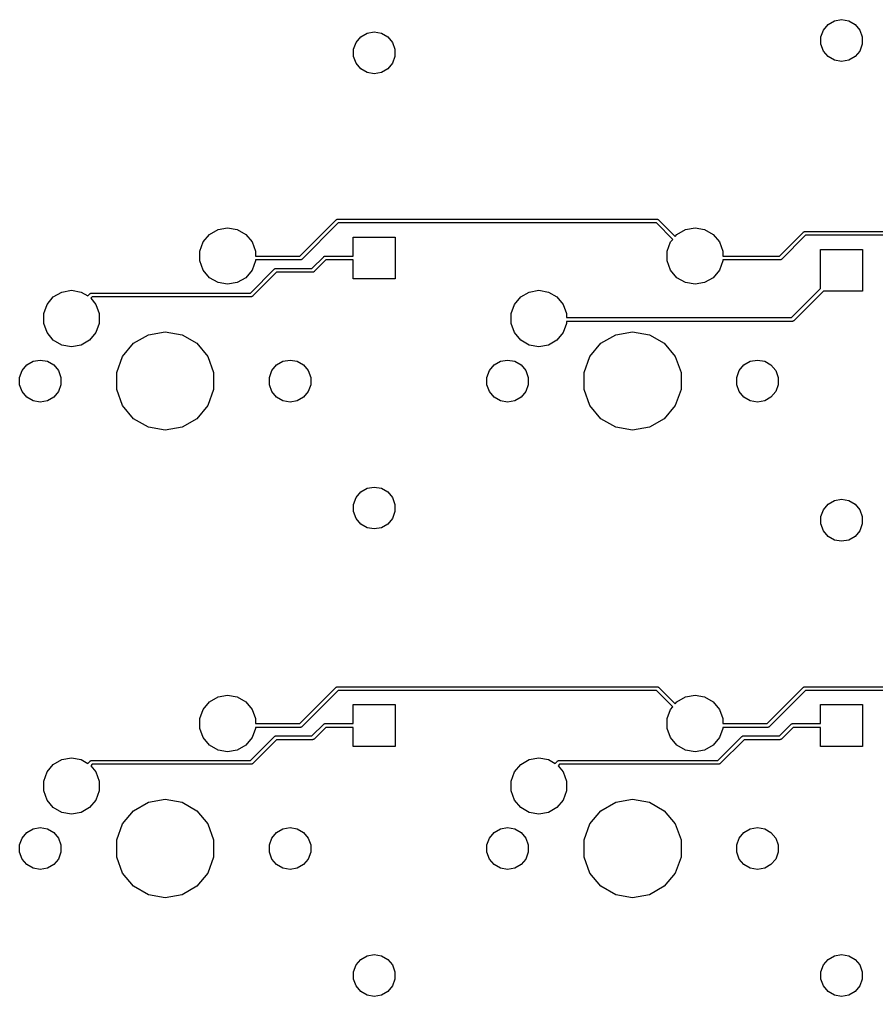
# Model space of a CAD drawing. Extents: x 16 to 277, y -108 to -11.
# Drawn here: x 16.08 to 50.92, y -104.01 to -64.31 of the extents above; entities that cross this region are included whole.
import ezdxf

# ---------------------------------------------------------------- set-up
doc = ezdxf.new("R2010")
doc.units = 0
doc.header["$MEASUREMENT"] = 0
doc.layers.add('BLACK', color=7, linetype='CONTINUOUS')

msp = doc.modelspace()

# ---------------------------------------------------------------- linework, layer by layer
at = {"layer": 'Black'}
for p, q in [((49.2058, -64.3591), (49.4975, -64.3076)), ((49.4975, -64.3076), (49.7892, -64.3591)), ((48.7588, -64.7341), (48.9492, -64.5072)), ((48.9492, -64.5072), (49.2058, -64.3591)), ((49.7892, -64.3591), (50.0457, -64.5072)), ((50.0457, -64.5072), (50.2361, -64.7341)), ((29.7588, -65.2341), (29.9492, -65.0072)), ((29.9492, -65.0072), (30.2058, -64.8591)), ((30.2058, -64.8591), (30.4975, -64.8076)), ((30.4975, -64.8076), (30.7892, -64.8591)), ((30.7892, -64.8591), (31.0457, -65.0072)), ((31.0457, -65.0072), (31.2361, -65.2341)), ((48.6575, -65.0124), (48.7588, -64.7341)), ((48.6575, -65.3086), (48.6575, -65.0124)), ((50.2361, -64.7341), (50.3374, -65.0124)), ((50.3374, -65.0124), (50.3374, -65.3086)), ((29.6575, -65.5124), (29.7588, -65.2341)), ((29.6575, -65.8086), (29.6575, -65.5124)), ((31.2361, -65.2341), (31.3374, -65.5124)), ((31.3374, -65.5124), (31.3374, -65.8086)), ((48.7588, -65.587), (48.6575, -65.3086)), ((50.3374, -65.3086), (50.2361, -65.587)), ((29.7588, -66.087), (29.6575, -65.8086)), ((31.3374, -65.8086), (31.2361, -66.087)), ((48.9492, -65.8139), (48.7588, -65.587)), ((49.2058, -65.962), (48.9492, -65.8139)), ((50.0457, -65.8139), (49.7892, -65.962)), ((50.2361, -65.587), (50.0457, -65.8139)), ((29.9492, -66.3139), (29.7588, -66.087)), ((31.2361, -66.087), (31.0457, -66.3139)), ((49.4975, -66.0134), (49.2058, -65.962)), ((49.7892, -65.962), (49.4975, -66.0134)), ((30.2058, -66.462), (29.9492, -66.3139)), ((30.4975, -66.5134), (30.2058, -66.462)), ((30.7892, -66.462), (30.4975, -66.5134)), ((31.0457, -66.3139), (30.7892, -66.462)), ((27.4684, -73.9238), (28.9461, -72.4461)), ((29.0316, -72.5762), (27.5539, -74.0539)), ((28.9461, -72.4461), (28.9489, -72.4442)), ((28.9489, -72.4442), (28.951, -72.4416)), ((28.951, -72.4416), (28.9596, -72.4367)), ((28.9596, -72.4367), (28.9678, -72.4309)), ((28.9678, -72.4309), (28.971, -72.4301)), ((28.971, -72.4301), (28.9739, -72.4284)), ((28.9739, -72.4284), (28.9837, -72.4267)), ((28.9837, -72.4267), (28.9934, -72.4241)), ((28.9934, -72.4241), (28.9967, -72.4244)), ((28.9967, -72.4244), (29, -72.4238)), ((29, -72.4238), (42, -72.4238)), ((41.9684, -72.5762), (29.0316, -72.5762)), ((42.634, -73.2418), (41.9684, -72.5762)), ((42, -72.4238), (42.0033, -72.4244)), ((42.0033, -72.4244), (42.0066, -72.4241)), ((42.0066, -72.4241), (42.0163, -72.4267)), ((42.0163, -72.4267), (42.0261, -72.4284)), ((42.0261, -72.4284), (42.029, -72.4301)), ((42.029, -72.4301), (42.0322, -72.4309)), ((42.0322, -72.4309), (42.0404, -72.4367)), ((42.0404, -72.4367), (42.049, -72.4416)), ((42.049, -72.4416), (42.0511, -72.4442)), ((42.0511, -72.4442), (42.0539, -72.4461)), ((42.0539, -72.4461), (42.7324, -73.1246)), ((23.5464, -73.3463), (23.8025, -73.0411)), ((23.8025, -73.0411), (24.1476, -72.8418)), ((24.1476, -72.8418), (24.54, -72.7726)), ((24.54, -72.7726), (24.9324, -72.8418)), ((24.9324, -72.8418), (25.2775, -73.0411)), ((25.2775, -73.0411), (25.5336, -73.3463)), ((42.7324, -73.1246), (42.8025, -73.0411)), ((42.8025, -73.0411), (43.1476, -72.8418)), ((43.1476, -72.8418), (43.54, -72.7726)), ((43.54, -72.7726), (43.9324, -72.8418)), ((43.9324, -72.8418), (44.2775, -73.0411)), ((44.2775, -73.0411), (44.5336, -73.3463)), ((46.9684, -73.9238), (47.9461, -72.9461)), ((47.9461, -72.9461), (47.9489, -72.9442)), ((47.9489, -72.9442), (47.951, -72.9416)), ((47.951, -72.9416), (47.9596, -72.9366)), ((47.9596, -72.9366), (47.9678, -72.9309)), ((47.9678, -72.9309), (47.971, -72.9301)), ((47.971, -72.9301), (47.9739, -72.9284)), ((47.9739, -72.9284), (47.9837, -72.9267)), ((47.9837, -72.9267), (47.9934, -72.9241)), ((47.9934, -72.9241), (47.9967, -72.9244)), ((47.9967, -72.9244), (48, -72.9238)), ((48, -72.9238), (61.5, -72.9238)), ((23.4101, -73.7208), (23.5464, -73.3463)), ((25.5336, -73.3463), (25.6699, -73.7208)), ((29.6478, -73.9238), (29.6478, -73.1509)), ((29.6478, -73.1509), (31.3471, -73.1509)), ((31.3471, -73.1509), (31.3471, -74.8501)), ((42.4101, -73.7208), (42.5464, -73.3463)), ((42.5464, -73.3463), (42.634, -73.2418)), ((44.5336, -73.3463), (44.6699, -73.7208)), ((48.0316, -73.0762), (47.0539, -74.0539)), ((61.4684, -73.0762), (48.0316, -73.0762)), ((23.4101, -74.1192), (23.4101, -73.7208)), ((25.6699, -73.7208), (25.6699, -73.9238)), ((42.4101, -74.1192), (42.4101, -73.7208)), ((44.6699, -73.7208), (44.6699, -73.9238)), ((48.6478, -75.2444), (48.6478, -73.6509)), ((48.6478, -73.6509), (50.3471, -73.6509)), ((50.3471, -73.6509), (50.3471, -75.3501)), ((23.5464, -74.4937), (23.4101, -74.1192)), ((25.6699, -74.1192), (25.5336, -74.4937)), ((25.6699, -73.9238), (27.4684, -73.9238)), ((27.5, -74.0762), (25.6699, -74.0762)), ((25.6699, -74.0762), (25.6699, -74.1192)), ((27.5033, -74.0756), (27.5, -74.0762)), ((27.5066, -74.0759), (27.5033, -74.0756)), ((27.5163, -74.0733), (27.5066, -74.0759)), ((27.5261, -74.0716), (27.5163, -74.0733)), ((27.529, -74.0699), (27.5261, -74.0716)), ((27.5322, -74.0691), (27.529, -74.0699)), ((27.5404, -74.0633), (27.5322, -74.0691)), ((27.549, -74.0584), (27.5404, -74.0633)), ((27.5511, -74.0558), (27.549, -74.0584)), ((27.5539, -74.0539), (27.5511, -74.0558)), ((27.9684, -74.4238), (28.4461, -73.9461)), ((28.5316, -74.0762), (28.0539, -74.5539)), ((28.4461, -73.9461), (28.4489, -73.9442)), ((28.4489, -73.9442), (28.451, -73.9416)), ((28.451, -73.9416), (28.4596, -73.9367)), ((28.4596, -73.9367), (28.4678, -73.9309)), ((28.4678, -73.9309), (28.471, -73.9301)), ((28.471, -73.9301), (28.4739, -73.9284)), ((28.4739, -73.9284), (28.4837, -73.9267)), ((28.4837, -73.9267), (28.4934, -73.9241)), ((28.4934, -73.9241), (28.4967, -73.9244)), ((28.4967, -73.9244), (28.5, -73.9238)), ((28.5, -73.9238), (29.6478, -73.9238)), ((29.6478, -74.0762), (28.5316, -74.0762)), ((29.6478, -74.8501), (29.6478, -74.0762)), ((42.5464, -74.4937), (42.4101, -74.1192)), ((44.6699, -74.1192), (44.5336, -74.4937)), ((44.6699, -73.9238), (46.9684, -73.9238)), ((47, -74.0762), (44.6699, -74.0762)), ((44.6699, -74.0762), (44.6699, -74.1192)), ((47.0033, -74.0756), (47, -74.0762)), ((47.0066, -74.0759), (47.0033, -74.0756)), ((47.0163, -74.0733), (47.0066, -74.0759)), ((47.0261, -74.0716), (47.0163, -74.0733)), ((47.029, -74.0699), (47.0261, -74.0716)), ((47.0322, -74.0691), (47.029, -74.0699)), ((47.0404, -74.0633), (47.0322, -74.0691)), ((47.049, -74.0584), (47.0404, -74.0633)), ((47.0511, -74.0558), (47.049, -74.0584)), ((47.0539, -74.0539), (47.0511, -74.0558)), ((23.8025, -74.7989), (23.5464, -74.4937)), ((25.5336, -74.4937), (25.2775, -74.7989)), ((25.4684, -75.4238), (26.4461, -74.4461)), ((26.5316, -74.5762), (25.5539, -75.5539)), ((26.4461, -74.4461), (26.4489, -74.4442)), ((26.4489, -74.4442), (26.451, -74.4416)), ((26.451, -74.4416), (26.4596, -74.4366)), ((26.4596, -74.4366), (26.4678, -74.4309)), ((26.4678, -74.4309), (26.471, -74.4301)), ((26.471, -74.4301), (26.4739, -74.4284)), ((26.4739, -74.4284), (26.4837, -74.4267)), ((26.4837, -74.4267), (26.4934, -74.4241)), ((26.4934, -74.4241), (26.4967, -74.4244)), ((26.4967, -74.4244), (26.5, -74.4238)), ((26.5, -74.4238), (27.9684, -74.4238)), ((28, -74.5762), (26.5316, -74.5762)), ((28.0033, -74.5756), (28, -74.5762)), ((28.0066, -74.5759), (28.0033, -74.5756)), ((28.0163, -74.5733), (28.0066, -74.5759)), ((28.0261, -74.5716), (28.0163, -74.5733)), ((28.029, -74.5699), (28.0261, -74.5716)), ((28.0322, -74.5691), (28.029, -74.5699)), ((28.0404, -74.5633), (28.0322, -74.5691)), ((28.049, -74.5584), (28.0404, -74.5633)), ((28.0511, -74.5558), (28.049, -74.5584)), ((28.0539, -74.5539), (28.0511, -74.5558)), ((42.8025, -74.7989), (42.5464, -74.4937)), ((44.5336, -74.4937), (44.2775, -74.7989)), ((24.1476, -74.9982), (23.8025, -74.7989)), ((24.54, -75.0674), (24.1476, -74.9982)), ((24.9324, -74.9982), (24.54, -75.0674)), ((25.2775, -74.7989), (24.9324, -74.9982)), ((31.3471, -74.8501), (29.6478, -74.8501)), ((43.1476, -74.9982), (42.8025, -74.7989)), ((43.54, -75.0674), (43.1476, -74.9982)), ((43.9324, -74.9982), (43.54, -75.0674)), ((44.2775, -74.7989), (43.9324, -74.9982)), ((17.4525, -75.5811), (17.7976, -75.3818)), ((17.7976, -75.3818), (18.19, -75.3126)), ((18.19, -75.3126), (18.5824, -75.3818)), ((18.5824, -75.3818), (18.8538, -75.5385)), ((18.951, -75.4416), (18.9596, -75.4366)), ((18.9596, -75.4366), (18.9678, -75.4309)), ((18.9678, -75.4309), (18.971, -75.4301)), ((18.971, -75.4301), (18.9739, -75.4284)), ((18.9739, -75.4284), (18.9837, -75.4267)), ((18.9837, -75.4267), (18.9934, -75.4241)), ((18.9934, -75.4241), (18.9967, -75.4244)), ((18.9967, -75.4244), (19, -75.4238)), ((19, -75.4238), (25.4684, -75.4238)), ((36.4525, -75.5811), (36.7976, -75.3818)), ((36.7976, -75.3818), (37.19, -75.3126)), ((37.19, -75.3126), (37.5824, -75.3818)), ((37.5824, -75.3818), (37.9275, -75.5811)), ((47.4684, -76.4238), (48.6478, -75.2444)), ((48.7576, -75.3501), (47.5539, -76.5539)), ((50.3471, -75.3501), (48.7576, -75.3501)), ((17.1964, -75.8863), (17.4525, -75.5811)), ((18.8538, -75.5385), (18.9461, -75.4461)), ((18.9461, -75.4461), (18.9489, -75.4442)), ((18.9489, -75.4442), (18.951, -75.4416)), ((19.0316, -75.5762), (18.9728, -75.635)), ((18.9728, -75.635), (19.1836, -75.8863)), ((25.5, -75.5762), (19.0316, -75.5762)), ((25.5033, -75.5756), (25.5, -75.5762)), ((25.5066, -75.5759), (25.5033, -75.5756)), ((25.5163, -75.5733), (25.5066, -75.5759)), ((25.5261, -75.5716), (25.5163, -75.5733)), ((25.529, -75.5699), (25.5261, -75.5716)), ((25.5322, -75.5691), (25.529, -75.5699)), ((25.5404, -75.5633), (25.5322, -75.5691)), ((25.549, -75.5584), (25.5404, -75.5633)), ((25.5511, -75.5558), (25.549, -75.5584)), ((25.5539, -75.5539), (25.5511, -75.5558)), ((36.1964, -75.8863), (36.4525, -75.5811)), ((37.9275, -75.5811), (38.1836, -75.8863)), ((17.0601, -76.2608), (17.1964, -75.8863)), ((19.1836, -75.8863), (19.3199, -76.2608)), ((36.0601, -76.2608), (36.1964, -75.8863)), ((38.1836, -75.8863), (38.3199, -76.2608)), ((17.0601, -76.6592), (17.0601, -76.2608)), ((19.3199, -76.2608), (19.3199, -76.6592)), ((36.0601, -76.6592), (36.0601, -76.2608)), ((38.3199, -76.2608), (38.3199, -76.4238)), ((38.3199, -76.4238), (47.4684, -76.4238)), ((47.5, -76.5762), (38.3199, -76.5762)), ((38.3199, -76.5762), (38.3199, -76.6592)), ((47.5033, -76.5756), (47.5, -76.5762)), ((47.5066, -76.5759), (47.5033, -76.5756)), ((47.5163, -76.5733), (47.5066, -76.5759)), ((47.5261, -76.5716), (47.5163, -76.5733)), ((47.529, -76.5699), (47.5261, -76.5716)), ((47.5322, -76.5691), (47.529, -76.5699)), ((47.5404, -76.5633), (47.5322, -76.5691)), ((47.549, -76.5584), (47.5404, -76.5633)), ((47.5511, -76.5558), (47.549, -76.5584)), ((47.5539, -76.5539), (47.5511, -76.5558)), ((17.1964, -77.0337), (17.0601, -76.6592)), ((19.3199, -76.6592), (19.1836, -77.0337)), ((21.3154, -77.1192), (22, -76.9985)), ((22, -76.9985), (22.6846, -77.1192)), ((36.1964, -77.0337), (36.0601, -76.6592)), ((38.3199, -76.6592), (38.1836, -77.0337)), ((40.3154, -77.1192), (41, -76.9985)), ((41, -76.9985), (41.6846, -77.1192)), ((17.4525, -77.3389), (17.1964, -77.0337)), ((17.7976, -77.5382), (17.4525, -77.3389)), ((18.9275, -77.3389), (18.5824, -77.5382)), ((19.1836, -77.0337), (18.9275, -77.3389)), ((20.7134, -77.4667), (21.3154, -77.1192)), ((22.6846, -77.1192), (23.2865, -77.4667)), ((36.4525, -77.3389), (36.1964, -77.0337)), ((36.7976, -77.5382), (36.4525, -77.3389)), ((37.9275, -77.3389), (37.5824, -77.5382)), ((38.1836, -77.0337), (37.9275, -77.3389)), ((39.7135, -77.4667), (40.3154, -77.1192)), ((41.6846, -77.1192), (42.2865, -77.4667)), ((18.19, -77.6074), (17.7976, -77.5382)), ((18.5824, -77.5382), (18.19, -77.6074)), ((20.2666, -77.9992), (20.7134, -77.4667)), ((23.2865, -77.4667), (23.7334, -77.9992)), ((37.19, -77.6074), (36.7976, -77.5382)), ((37.5824, -77.5382), (37.19, -77.6074)), ((39.2666, -77.9992), (39.7135, -77.4667)), ((42.2865, -77.4667), (42.7334, -77.9992)), ((16.371, -78.3457), (16.6279, -78.1974)), ((16.6279, -78.1974), (16.92, -78.1458)), ((16.92, -78.1458), (17.2121, -78.1974)), ((17.2121, -78.1974), (17.469, -78.3457)), ((20.0289, -78.6524), (20.2666, -77.9992)), ((23.7334, -77.9992), (23.9711, -78.6524)), ((26.531, -78.3457), (26.7879, -78.1974)), ((26.7879, -78.1974), (27.08, -78.1458)), ((27.08, -78.1458), (27.3721, -78.1974)), ((27.3721, -78.1974), (27.629, -78.3457)), ((35.371, -78.3457), (35.6279, -78.1974)), ((35.6279, -78.1974), (35.92, -78.1458)), ((35.92, -78.1458), (36.2121, -78.1974)), ((36.2121, -78.1974), (36.469, -78.3457)), ((39.0289, -78.6524), (39.2666, -77.9992)), ((42.7334, -77.9992), (42.9711, -78.6524)), ((45.531, -78.3457), (45.7879, -78.1974)), ((45.7879, -78.1974), (46.08, -78.1458)), ((46.08, -78.1458), (46.3721, -78.1974)), ((46.3721, -78.1974), (46.629, -78.3457)), ((16.0788, -78.8517), (16.1803, -78.5729)), ((16.1803, -78.5729), (16.371, -78.3457)), ((17.469, -78.3457), (17.6597, -78.5729)), ((17.6597, -78.5729), (17.7612, -78.8517)), ((26.2388, -78.8517), (26.3403, -78.5729)), ((26.3403, -78.5729), (26.531, -78.3457)), ((27.629, -78.3457), (27.8197, -78.5729)), ((27.8197, -78.5729), (27.9212, -78.8517)), ((35.0788, -78.8517), (35.1803, -78.5729)), ((35.1803, -78.5729), (35.371, -78.3457)), ((36.469, -78.3457), (36.6597, -78.5729)), ((36.6597, -78.5729), (36.7612, -78.8517)), ((45.2388, -78.8517), (45.3403, -78.5729)), ((45.3403, -78.5729), (45.531, -78.3457)), ((46.629, -78.3457), (46.8197, -78.5729)), ((46.8197, -78.5729), (46.9212, -78.8517)), ((16.0788, -79.1483), (16.0788, -78.8517)), ((17.7612, -78.8517), (17.7612, -79.1483)), ((20.0289, -79.3476), (20.0289, -78.6524)), ((23.9711, -78.6524), (23.9711, -79.3476)), ((26.2388, -79.1483), (26.2388, -78.8517)), ((27.9212, -78.8517), (27.9212, -79.1483)), ((35.0788, -79.1483), (35.0788, -78.8517)), ((36.7612, -78.8517), (36.7612, -79.1483)), ((39.0289, -79.3476), (39.0289, -78.6524)), ((42.9711, -78.6524), (42.9711, -79.3476)), ((45.2388, -79.1483), (45.2388, -78.8517)), ((46.9212, -78.8517), (46.9212, -79.1483)), ((16.1803, -79.4271), (16.0788, -79.1483)), ((17.7612, -79.1483), (17.6597, -79.4271)), ((20.2666, -80.0008), (20.0289, -79.3476)), ((23.9711, -79.3476), (23.7334, -80.0008)), ((26.3403, -79.4271), (26.2388, -79.1483)), ((27.9212, -79.1483), (27.8197, -79.4271)), ((35.1803, -79.4271), (35.0788, -79.1483)), ((36.7612, -79.1483), (36.6597, -79.4271)), ((39.2666, -80.0008), (39.0289, -79.3476)), ((42.9711, -79.3476), (42.7334, -80.0008)), ((45.3403, -79.4271), (45.2388, -79.1483)), ((46.9212, -79.1483), (46.8197, -79.4271)), ((16.371, -79.6543), (16.1803, -79.4271)), ((16.6279, -79.8026), (16.371, -79.6543)), ((16.92, -79.8541), (16.6279, -79.8026)), ((17.2121, -79.8026), (16.92, -79.8541)), ((17.469, -79.6543), (17.2121, -79.8026)), ((17.6597, -79.4271), (17.469, -79.6543)), ((26.531, -79.6543), (26.3403, -79.4271)), ((26.7879, -79.8026), (26.531, -79.6543)), ((27.08, -79.8541), (26.7879, -79.8026)), ((27.3721, -79.8026), (27.08, -79.8541)), ((27.629, -79.6543), (27.3721, -79.8026)), ((27.8197, -79.4271), (27.629, -79.6543)), ((35.371, -79.6543), (35.1803, -79.4271)), ((35.6279, -79.8026), (35.371, -79.6543)), ((35.92, -79.8541), (35.6279, -79.8026)), ((36.2121, -79.8026), (35.92, -79.8541)), ((36.469, -79.6543), (36.2121, -79.8026)), ((36.6597, -79.4271), (36.469, -79.6543)), ((45.531, -79.6543), (45.3403, -79.4271)), ((45.7879, -79.8026), (45.531, -79.6543)), ((46.08, -79.8541), (45.7879, -79.8026)), ((46.3721, -79.8026), (46.08, -79.8541)), ((46.629, -79.6543), (46.3721, -79.8026)), ((46.8197, -79.4271), (46.629, -79.6543)), ((20.7134, -80.5332), (20.2666, -80.0008)), ((23.7334, -80.0008), (23.2865, -80.5332)), ((39.7135, -80.5332), (39.2666, -80.0008)), ((42.7334, -80.0008), (42.2865, -80.5332)), ((21.3154, -80.8808), (20.7134, -80.5332)), ((23.2865, -80.5332), (22.6846, -80.8808)), ((40.3154, -80.8808), (39.7135, -80.5332)), ((42.2865, -80.5332), (41.6846, -80.8808)), ((22, -81.0015), (21.3154, -80.8808)), ((22.6846, -80.8808), (22, -81.0015)), ((41, -81.0015), (40.3154, -80.8808)), ((41.6846, -80.8808), (41, -81.0015)), ((29.9492, -83.5072), (30.2058, -83.3591)), ((30.2058, -83.3591), (30.4975, -83.3076)), ((30.4975, -83.3076), (30.7892, -83.3591)), ((30.7892, -83.3591), (31.0457, -83.5072)), ((29.6575, -84.0124), (29.7588, -83.7341)), ((29.7588, -83.7341), (29.9492, -83.5072)), ((31.0457, -83.5072), (31.2361, -83.7341)), ((31.2361, -83.7341), (31.3374, -84.0124)), ((29.6575, -84.3086), (29.6575, -84.0124)), ((31.3374, -84.0124), (31.3374, -84.3086)), ((48.7588, -84.2341), (48.9492, -84.0072)), ((48.9492, -84.0072), (49.2058, -83.8591)), ((49.2058, -83.8591), (49.4975, -83.8076)), ((49.4975, -83.8076), (49.7892, -83.8591)), ((49.7892, -83.8591), (50.0457, -84.0072)), ((50.0457, -84.0072), (50.2361, -84.2341)), ((29.7588, -84.587), (29.6575, -84.3086)), ((31.3374, -84.3086), (31.2361, -84.587)), ((48.6575, -84.5124), (48.7588, -84.2341)), ((48.6575, -84.8086), (48.6575, -84.5124)), ((50.2361, -84.2341), (50.3374, -84.5124)), ((50.3374, -84.5124), (50.3374, -84.8086)), ((29.9492, -84.8139), (29.7588, -84.587)), ((30.2058, -84.962), (29.9492, -84.8139)), ((30.4975, -85.0134), (30.2058, -84.962)), ((30.7892, -84.962), (30.4975, -85.0134)), ((31.0457, -84.8139), (30.7892, -84.962)), ((31.2361, -84.587), (31.0457, -84.8139)), ((48.7588, -85.087), (48.6575, -84.8086)), ((50.3374, -84.8086), (50.2361, -85.087)), ((48.9492, -85.3139), (48.7588, -85.087)), ((49.2058, -85.462), (48.9492, -85.3139)), ((50.0457, -85.3139), (49.7892, -85.462)), ((50.2361, -85.087), (50.0457, -85.3139)), ((49.4975, -85.5134), (49.2058, -85.462)), ((49.7892, -85.462), (49.4975, -85.5134)), ((27.4684, -92.9238), (28.9461, -91.4461)), ((29.0316, -91.5762), (27.5539, -93.0539)), ((28.9461, -91.4461), (28.9489, -91.4442)), ((28.9489, -91.4442), (28.951, -91.4416)), ((28.951, -91.4416), (28.9596, -91.4367)), ((28.9596, -91.4367), (28.9678, -91.4309)), ((28.9678, -91.4309), (28.971, -91.4301)), ((28.971, -91.4301), (28.9739, -91.4284)), ((28.9739, -91.4284), (28.9837, -91.4267)), ((28.9837, -91.4267), (28.9934, -91.4241)), ((28.9934, -91.4241), (28.9967, -91.4244)), ((28.9967, -91.4244), (29, -91.4238)), ((29, -91.4238), (42, -91.4238)), ((41.9684, -91.5762), (29.0316, -91.5762)), ((42.634, -92.2418), (41.9684, -91.5762)), ((42, -91.4238), (42.0033, -91.4244)), ((42.0033, -91.4244), (42.0066, -91.4241)), ((42.0066, -91.4241), (42.0163, -91.4267)), ((42.0163, -91.4267), (42.0261, -91.4284)), ((42.0261, -91.4284), (42.029, -91.4301)), ((42.029, -91.4301), (42.0322, -91.4309)), ((42.0322, -91.4309), (42.0404, -91.4367)), ((42.0404, -91.4367), (42.049, -91.4416)), ((42.049, -91.4416), (42.0511, -91.4442)), ((42.0511, -91.4442), (42.0539, -91.4461)), ((42.0539, -91.4461), (42.7324, -92.1246)), ((46.4684, -92.9238), (47.9461, -91.4461)), ((48.0316, -91.5762), (46.5539, -93.0539)), ((47.9461, -91.4461), (47.9489, -91.4442)), ((47.9489, -91.4442), (47.951, -91.4416)), ((47.951, -91.4416), (47.9596, -91.4367)), ((47.9596, -91.4367), (47.9678, -91.4309)), ((47.9678, -91.4309), (47.971, -91.4301)), ((47.971, -91.4301), (47.9739, -91.4284)), ((47.9739, -91.4284), (47.9837, -91.4267)), ((47.9837, -91.4267), (47.9934, -91.4241)), ((47.9934, -91.4241), (47.9967, -91.4244)), ((47.9967, -91.4244), (48, -91.4238)), ((48, -91.4238), (61, -91.4238)), ((60.9684, -91.5762), (48.0316, -91.5762)), ((23.5464, -92.3463), (23.8025, -92.0411)), ((23.8025, -92.0411), (24.1476, -91.8418)), ((24.1476, -91.8418), (24.54, -91.7726)), ((24.54, -91.7726), (24.9324, -91.8418)), ((24.9324, -91.8418), (25.2775, -92.0411)), ((25.2775, -92.0411), (25.5336, -92.3463)), ((42.7324, -92.1246), (42.8025, -92.0411)), ((42.8025, -92.0411), (43.1476, -91.8418)), ((43.1476, -91.8418), (43.54, -91.7726)), ((43.54, -91.7726), (43.9324, -91.8418)), ((43.9324, -91.8418), (44.2775, -92.0411)), ((44.2775, -92.0411), (44.5336, -92.3463)), ((23.4101, -92.7208), (23.5464, -92.3463)), ((25.5336, -92.3463), (25.6699, -92.7208)), ((29.6478, -92.9238), (29.6478, -92.1509)), ((29.6478, -92.1509), (31.3471, -92.1509)), ((31.3471, -92.1509), (31.3471, -93.8501)), ((42.4101, -92.7208), (42.5464, -92.3463)), ((42.5464, -92.3463), (42.634, -92.2418)), ((44.5336, -92.3463), (44.6699, -92.7208)), ((48.6478, -92.9238), (48.6478, -92.1509)), ((48.6478, -92.1509), (50.3471, -92.1509)), ((50.3471, -92.1509), (50.3471, -93.8501)), ((23.4101, -93.1192), (23.4101, -92.7208)), ((25.6699, -92.7208), (25.6699, -92.9238)), ((42.4101, -93.1192), (42.4101, -92.7208)), ((44.6699, -92.7208), (44.6699, -92.9238)), ((23.5464, -93.4937), (23.4101, -93.1192)), ((25.6699, -93.1192), (25.5336, -93.4937)), ((25.6699, -92.9238), (27.4684, -92.9238)), ((27.5, -93.0762), (25.6699, -93.0762)), ((25.6699, -93.0762), (25.6699, -93.1192)), ((27.5033, -93.0756), (27.5, -93.0762)), ((27.5066, -93.0759), (27.5033, -93.0756)), ((27.5163, -93.0733), (27.5066, -93.0759)), ((27.5261, -93.0716), (27.5163, -93.0733)), ((27.529, -93.0699), (27.5261, -93.0716)), ((27.5322, -93.0691), (27.529, -93.0699)), ((27.5404, -93.0633), (27.5322, -93.0691)), ((27.549, -93.0584), (27.5404, -93.0633)), ((27.5511, -93.0558), (27.549, -93.0584)), ((27.5539, -93.0539), (27.5511, -93.0558)), ((27.9684, -93.4238), (28.4461, -92.9461)), ((28.5316, -93.0762), (28.0539, -93.5539)), ((28.4461, -92.9461), (28.4489, -92.9442)), ((28.4489, -92.9442), (28.451, -92.9416)), ((28.451, -92.9416), (28.4596, -92.9367)), ((28.4596, -92.9367), (28.4678, -92.9309)), ((28.4678, -92.9309), (28.471, -92.9301)), ((28.471, -92.9301), (28.4739, -92.9284)), ((28.4739, -92.9284), (28.4837, -92.9267)), ((28.4837, -92.9267), (28.4934, -92.9241)), ((28.4934, -92.9241), (28.4967, -92.9244)), ((28.4967, -92.9244), (28.5, -92.9238)), ((28.5, -92.9238), (29.6478, -92.9238)), ((29.6478, -93.0762), (28.5316, -93.0762)), ((29.6478, -93.8501), (29.6478, -93.0762)), ((42.5464, -93.4937), (42.4101, -93.1192)), ((44.6699, -93.1192), (44.5336, -93.4937)), ((44.6699, -92.9238), (46.4684, -92.9238)), ((46.5, -93.0762), (44.6699, -93.0762)), ((44.6699, -93.0762), (44.6699, -93.1192)), ((46.5033, -93.0756), (46.5, -93.0762)), ((46.5066, -93.0759), (46.5033, -93.0756)), ((46.5163, -93.0733), (46.5066, -93.0759)), ((46.5261, -93.0716), (46.5163, -93.0733)), ((46.529, -93.0699), (46.5261, -93.0716)), ((46.5322, -93.0691), (46.529, -93.0699)), ((46.5404, -93.0633), (46.5322, -93.0691)), ((46.549, -93.0584), (46.5404, -93.0633)), ((46.5511, -93.0558), (46.549, -93.0584)), ((46.5539, -93.0539), (46.5511, -93.0558)), ((46.9684, -93.4238), (47.4461, -92.9461)), ((47.5316, -93.0762), (47.0539, -93.5539)), ((47.4461, -92.9461), (47.4489, -92.9442)), ((47.4489, -92.9442), (47.451, -92.9416)), ((47.451, -92.9416), (47.4596, -92.9367)), ((47.4596, -92.9367), (47.4678, -92.9309)), ((47.4678, -92.9309), (47.471, -92.9301)), ((47.471, -92.9301), (47.4739, -92.9284)), ((47.4739, -92.9284), (47.4837, -92.9267)), ((47.4837, -92.9267), (47.4934, -92.9241)), ((47.4934, -92.9241), (47.4967, -92.9244)), ((47.4967, -92.9244), (47.5, -92.9238)), ((47.5, -92.9238), (48.6478, -92.9238)), ((48.6478, -93.0762), (47.5316, -93.0762)), ((48.6478, -93.8501), (48.6478, -93.0762)), ((23.8025, -93.7989), (23.5464, -93.4937)), ((25.5336, -93.4937), (25.2775, -93.7989)), ((25.4684, -94.4238), (26.4461, -93.4461)), ((26.5316, -93.5762), (25.5539, -94.5539)), ((26.4461, -93.4461), (26.4489, -93.4442)), ((26.4489, -93.4442), (26.451, -93.4416)), ((26.451, -93.4416), (26.4596, -93.4366)), ((26.4596, -93.4366), (26.4678, -93.4309)), ((26.4678, -93.4309), (26.471, -93.4301)), ((26.471, -93.4301), (26.4739, -93.4284)), ((26.4739, -93.4284), (26.4837, -93.4267)), ((26.4837, -93.4267), (26.4934, -93.4241)), ((26.4934, -93.4241), (26.4967, -93.4244)), ((26.4967, -93.4244), (26.5, -93.4238)), ((26.5, -93.4238), (27.9684, -93.4238)), ((28, -93.5762), (26.5316, -93.5762)), ((28.0033, -93.5756), (28, -93.5762)), ((28.0066, -93.5759), (28.0033, -93.5756)), ((28.0163, -93.5733), (28.0066, -93.5759)), ((28.0261, -93.5716), (28.0163, -93.5733)), ((28.029, -93.5699), (28.0261, -93.5716)), ((28.0322, -93.5691), (28.029, -93.5699)), ((28.0404, -93.5633), (28.0322, -93.5691)), ((28.049, -93.5584), (28.0404, -93.5633)), ((28.0511, -93.5558), (28.049, -93.5584)), ((28.0539, -93.5539), (28.0511, -93.5558)), ((42.8025, -93.7989), (42.5464, -93.4937)), ((44.5336, -93.4937), (44.2775, -93.7989)), ((44.4684, -94.4238), (45.4461, -93.4461)), ((45.5316, -93.5762), (44.5539, -94.5539)), ((45.4461, -93.4461), (45.4489, -93.4442)), ((45.4489, -93.4442), (45.451, -93.4416)), ((45.451, -93.4416), (45.4596, -93.4366)), ((45.4596, -93.4366), (45.4678, -93.4309)), ((45.4678, -93.4309), (45.471, -93.4301)), ((45.471, -93.4301), (45.4739, -93.4284)), ((45.4739, -93.4284), (45.4837, -93.4267)), ((45.4837, -93.4267), (45.4934, -93.4241)), ((45.4934, -93.4241), (45.4967, -93.4244)), ((45.4967, -93.4244), (45.5, -93.4238)), ((45.5, -93.4238), (46.9684, -93.4238)), ((47, -93.5762), (45.5316, -93.5762)), ((47.0033, -93.5756), (47, -93.5762)), ((47.0066, -93.5759), (47.0033, -93.5756)), ((47.0163, -93.5733), (47.0066, -93.5759)), ((47.0261, -93.5716), (47.0163, -93.5733)), ((47.029, -93.5699), (47.0261, -93.5716)), ((47.0322, -93.5691), (47.029, -93.5699)), ((47.0404, -93.5633), (47.0322, -93.5691)), ((47.049, -93.5584), (47.0404, -93.5633)), ((47.0511, -93.5558), (47.049, -93.5584)), ((47.0539, -93.5539), (47.0511, -93.5558)), ((24.1476, -93.9982), (23.8025, -93.7989)), ((24.54, -94.0674), (24.1476, -93.9982)), ((24.9324, -93.9982), (24.54, -94.0674)), ((25.2775, -93.7989), (24.9324, -93.9982)), ((31.3471, -93.8501), (29.6478, -93.8501)), ((43.1476, -93.9982), (42.8025, -93.7989)), ((43.54, -94.0674), (43.1476, -93.9982)), ((43.9324, -93.9982), (43.54, -94.0674)), ((44.2775, -93.7989), (43.9324, -93.9982)), ((50.3471, -93.8501), (48.6478, -93.8501)), ((17.4525, -94.5811), (17.7976, -94.3818)), ((17.7976, -94.3818), (18.19, -94.3126)), ((18.19, -94.3126), (18.5824, -94.3818)), ((18.5824, -94.3818), (18.8538, -94.5385)), ((18.8538, -94.5385), (18.9461, -94.4461)), ((18.9461, -94.4461), (18.9489, -94.4442)), ((18.9489, -94.4442), (18.951, -94.4416)), ((18.951, -94.4416), (18.9596, -94.4366)), ((18.9596, -94.4366), (18.9678, -94.4309)), ((18.9678, -94.4309), (18.971, -94.4301)), ((18.971, -94.4301), (18.9739, -94.4284)), ((18.9739, -94.4284), (18.9837, -94.4267)), ((18.9837, -94.4267), (18.9934, -94.4241)), ((18.9934, -94.4241), (18.9967, -94.4244)), ((18.9967, -94.4244), (19, -94.4238)), ((19, -94.4238), (25.4684, -94.4238)), ((36.4525, -94.5811), (36.7976, -94.3818)), ((36.7976, -94.3818), (37.19, -94.3126)), ((37.19, -94.3126), (37.5824, -94.3818)), ((37.5824, -94.3818), (37.8538, -94.5385)), ((37.8538, -94.5385), (37.9461, -94.4461)), ((37.9461, -94.4461), (37.9489, -94.4442)), ((37.9489, -94.4442), (37.951, -94.4416)), ((37.951, -94.4416), (37.9596, -94.4366)), ((37.9596, -94.4366), (37.9678, -94.4309)), ((37.9678, -94.4309), (37.971, -94.4301)), ((37.971, -94.4301), (37.9739, -94.4284)), ((37.9739, -94.4284), (37.9837, -94.4267)), ((37.9837, -94.4267), (37.9934, -94.4241)), ((37.9934, -94.4241), (37.9967, -94.4244)), ((37.9967, -94.4244), (38, -94.4238)), ((38, -94.4238), (44.4684, -94.4238)), ((17.0601, -95.2608), (17.1964, -94.8863)), ((17.1964, -94.8863), (17.4525, -94.5811)), ((19.0316, -94.5762), (18.9728, -94.635)), ((18.9728, -94.635), (19.1836, -94.8863)), ((25.5, -94.5762), (19.0316, -94.5762)), ((19.1836, -94.8863), (19.3199, -95.2608)), ((25.5033, -94.5756), (25.5, -94.5762)), ((25.5066, -94.5759), (25.5033, -94.5756)), ((25.5163, -94.5733), (25.5066, -94.5759)), ((25.5261, -94.5716), (25.5163, -94.5733)), ((25.529, -94.5699), (25.5261, -94.5716)), ((25.5322, -94.5691), (25.529, -94.5699)), ((25.5404, -94.5633), (25.5322, -94.5691)), ((25.549, -94.5584), (25.5404, -94.5633)), ((25.5511, -94.5558), (25.549, -94.5584)), ((25.5539, -94.5539), (25.5511, -94.5558)), ((36.0601, -95.2608), (36.1964, -94.8863)), ((36.1964, -94.8863), (36.4525, -94.5811)), ((38.0316, -94.5762), (37.9728, -94.635)), ((37.9728, -94.635), (38.1836, -94.8863)), ((44.5, -94.5762), (38.0316, -94.5762)), ((38.1836, -94.8863), (38.3199, -95.2608)), ((44.5033, -94.5756), (44.5, -94.5762)), ((44.5066, -94.5759), (44.5033, -94.5756)), ((44.5163, -94.5733), (44.5066, -94.5759)), ((44.5261, -94.5716), (44.5163, -94.5733)), ((44.529, -94.5699), (44.5261, -94.5716)), ((44.5322, -94.5691), (44.529, -94.5699)), ((44.5404, -94.5633), (44.5322, -94.5691)), ((44.549, -94.5584), (44.5404, -94.5633)), ((44.5511, -94.5558), (44.549, -94.5584)), ((44.5539, -94.5539), (44.5511, -94.5558)), ((17.0601, -95.6592), (17.0601, -95.2608)), ((19.3199, -95.2608), (19.3199, -95.6592)), ((36.0601, -95.6592), (36.0601, -95.2608)), ((38.3199, -95.2608), (38.3199, -95.6592)), ((17.1964, -96.0337), (17.0601, -95.6592)), ((19.3199, -95.6592), (19.1836, -96.0337)), ((36.1964, -96.0337), (36.0601, -95.6592)), ((38.3199, -95.6592), (38.1836, -96.0337)), ((17.4525, -96.3389), (17.1964, -96.0337)), ((19.1836, -96.0337), (18.9275, -96.3389)), ((21.3154, -96.1192), (22, -95.9985)), ((22, -95.9985), (22.6846, -96.1192)), ((36.4525, -96.3389), (36.1964, -96.0337)), ((38.1836, -96.0337), (37.9275, -96.3389)), ((40.3154, -96.1192), (41, -95.9985)), ((41, -95.9985), (41.6846, -96.1192)), ((17.7976, -96.5382), (17.4525, -96.3389)), ((18.9275, -96.3389), (18.5824, -96.5382)), ((20.2666, -96.9992), (20.7134, -96.4667)), ((20.7134, -96.4667), (21.3154, -96.1192)), ((22.6846, -96.1192), (23.2865, -96.4667)), ((23.2865, -96.4667), (23.7334, -96.9992)), ((36.7976, -96.5382), (36.4525, -96.3389)), ((37.9275, -96.3389), (37.5824, -96.5382)), ((39.2666, -96.9992), (39.7135, -96.4667)), ((39.7135, -96.4667), (40.3154, -96.1192)), ((41.6846, -96.1192), (42.2865, -96.4667)), ((42.2865, -96.4667), (42.7334, -96.9992)), ((18.19, -96.6074), (17.7976, -96.5382)), ((18.5824, -96.5382), (18.19, -96.6074)), ((37.19, -96.6074), (36.7976, -96.5382)), ((37.5824, -96.5382), (37.19, -96.6074)), ((16.371, -97.3457), (16.6279, -97.1974)), ((16.6279, -97.1974), (16.92, -97.1458)), ((16.92, -97.1458), (17.2121, -97.1974)), ((17.2121, -97.1974), (17.469, -97.3457)), ((20.0289, -97.6524), (20.2666, -96.9992)), ((23.7334, -96.9992), (23.9711, -97.6524)), ((26.531, -97.3457), (26.7879, -97.1974)), ((26.7879, -97.1974), (27.08, -97.1458)), ((27.08, -97.1458), (27.3721, -97.1974)), ((27.3721, -97.1974), (27.629, -97.3457)), ((35.371, -97.3457), (35.6279, -97.1974)), ((35.6279, -97.1974), (35.92, -97.1458)), ((35.92, -97.1458), (36.2121, -97.1974)), ((36.2121, -97.1974), (36.469, -97.3457)), ((39.0289, -97.6524), (39.2666, -96.9992)), ((42.7334, -96.9992), (42.9711, -97.6524)), ((45.531, -97.3457), (45.7879, -97.1974)), ((45.7879, -97.1974), (46.08, -97.1458)), ((46.08, -97.1458), (46.3721, -97.1974)), ((46.3721, -97.1974), (46.629, -97.3457)), ((16.0788, -97.8517), (16.1803, -97.5729)), ((16.1803, -97.5729), (16.371, -97.3457)), ((17.469, -97.3457), (17.6597, -97.5729)), ((17.6597, -97.5729), (17.7612, -97.8517)), ((20.0289, -98.3476), (20.0289, -97.6524)), ((23.9711, -97.6524), (23.9711, -98.3476)), ((26.2388, -97.8517), (26.3403, -97.5729)), ((26.3403, -97.5729), (26.531, -97.3457)), ((27.629, -97.3457), (27.8197, -97.5729)), ((27.8197, -97.5729), (27.9212, -97.8517)), ((35.0788, -97.8517), (35.1803, -97.5729)), ((35.1803, -97.5729), (35.371, -97.3457)), ((36.469, -97.3457), (36.6597, -97.5729)), ((36.6597, -97.5729), (36.7612, -97.8517)), ((39.0289, -98.3476), (39.0289, -97.6524)), ((42.9711, -97.6524), (42.9711, -98.3476)), ((45.2388, -97.8517), (45.3403, -97.5729)), ((45.3403, -97.5729), (45.531, -97.3457)), ((46.629, -97.3457), (46.8197, -97.5729)), ((46.8197, -97.5729), (46.9212, -97.8517)), ((16.0788, -98.1483), (16.0788, -97.8517)), ((17.7612, -97.8517), (17.7612, -98.1483)), ((26.2388, -98.1483), (26.2388, -97.8517)), ((27.9212, -97.8517), (27.9212, -98.1483)), ((35.0788, -98.1483), (35.0788, -97.8517)), ((36.7612, -97.8517), (36.7612, -98.1483)), ((45.2388, -98.1483), (45.2388, -97.8517)), ((46.9212, -97.8517), (46.9212, -98.1483)), ((16.1803, -98.4271), (16.0788, -98.1483)), ((16.371, -98.6543), (16.1803, -98.4271)), ((17.6597, -98.4271), (17.469, -98.6543)), ((17.7612, -98.1483), (17.6597, -98.4271)), ((20.2666, -99.0008), (20.0289, -98.3476)), ((23.9711, -98.3476), (23.7334, -99.0008)), ((26.3403, -98.4271), (26.2388, -98.1483)), ((26.531, -98.6543), (26.3403, -98.4271)), ((27.8197, -98.4271), (27.629, -98.6543)), ((27.9212, -98.1483), (27.8197, -98.4271)), ((35.1803, -98.4271), (35.0788, -98.1483)), ((35.371, -98.6543), (35.1803, -98.4271)), ((36.6597, -98.4271), (36.469, -98.6543)), ((36.7612, -98.1483), (36.6597, -98.4271)), ((39.2666, -99.0008), (39.0289, -98.3476)), ((42.9711, -98.3476), (42.7334, -99.0008)), ((45.3403, -98.4271), (45.2388, -98.1483)), ((45.531, -98.6543), (45.3403, -98.4271)), ((46.8197, -98.4271), (46.629, -98.6543)), ((46.9212, -98.1483), (46.8197, -98.4271)), ((16.6279, -98.8026), (16.371, -98.6543)), ((16.92, -98.8541), (16.6279, -98.8026)), ((17.2121, -98.8026), (16.92, -98.8541)), ((17.469, -98.6543), (17.2121, -98.8026)), ((26.7879, -98.8026), (26.531, -98.6543)), ((27.08, -98.8541), (26.7879, -98.8026)), ((27.3721, -98.8026), (27.08, -98.8541)), ((27.629, -98.6543), (27.3721, -98.8026)), ((35.6279, -98.8026), (35.371, -98.6543)), ((35.92, -98.8541), (35.6279, -98.8026)), ((36.2121, -98.8026), (35.92, -98.8541)), ((36.469, -98.6543), (36.2121, -98.8026)), ((45.7879, -98.8026), (45.531, -98.6543)), ((46.08, -98.8541), (45.7879, -98.8026)), ((46.3721, -98.8026), (46.08, -98.8541)), ((46.629, -98.6543), (46.3721, -98.8026)), ((20.7134, -99.5332), (20.2666, -99.0008)), ((23.7334, -99.0008), (23.2865, -99.5332)), ((39.7135, -99.5332), (39.2666, -99.0008)), ((42.7334, -99.0008), (42.2865, -99.5332)), ((21.3154, -99.8808), (20.7134, -99.5332)), ((23.2865, -99.5332), (22.6846, -99.8808)), ((40.3154, -99.8808), (39.7135, -99.5332)), ((42.2865, -99.5332), (41.6846, -99.8808)), ((22, -100.002), (21.3154, -99.8808)), ((22.6846, -99.8808), (22, -100.002)), ((41, -100.002), (40.3154, -99.8808)), ((41.6846, -99.8808), (41, -100.002)), ((29.9492, -102.507), (30.2058, -102.359)), ((30.2058, -102.359), (30.4975, -102.308)), ((30.4975, -102.308), (30.7892, -102.359)), ((30.7892, -102.359), (31.0457, -102.507)), ((48.9492, -102.507), (49.2058, -102.359)), ((49.2058, -102.359), (49.4975, -102.308)), ((49.4975, -102.308), (49.7892, -102.359)), ((49.7892, -102.359), (50.0457, -102.507)), ((29.6575, -103.012), (29.7588, -102.734)), ((29.7588, -102.734), (29.9492, -102.507)), ((31.0457, -102.507), (31.2361, -102.734)), ((31.2361, -102.734), (31.3374, -103.012)), ((48.6575, -103.012), (48.7588, -102.734)), ((48.7588, -102.734), (48.9492, -102.507)), ((50.0457, -102.507), (50.2361, -102.734)), ((50.2361, -102.734), (50.3374, -103.012)), ((29.6575, -103.309), (29.6575, -103.012)), ((31.3374, -103.012), (31.3374, -103.309)), ((48.6575, -103.309), (48.6575, -103.012)), ((50.3374, -103.012), (50.3374, -103.309)), ((29.7588, -103.587), (29.6575, -103.309)), ((29.9492, -103.814), (29.7588, -103.587)), ((31.2361, -103.587), (31.0457, -103.814)), ((31.3374, -103.309), (31.2361, -103.587)), ((48.7588, -103.587), (48.6575, -103.309)), ((48.9492, -103.814), (48.7588, -103.587)), ((50.2361, -103.587), (50.0457, -103.814)), ((50.3374, -103.309), (50.2361, -103.587)), ((30.2058, -103.962), (29.9492, -103.814)), ((30.4975, -104.013), (30.2058, -103.962)), ((30.7892, -103.962), (30.4975, -104.013)), ((31.0457, -103.814), (30.7892, -103.962)), ((49.2058, -103.962), (48.9492, -103.814)), ((49.4975, -104.013), (49.2058, -103.962)), ((49.7892, -103.962), (49.4975, -104.013)), ((50.0457, -103.814), (49.7892, -103.962))]:
    msp.add_line(p, q, dxfattribs=at)

doc.saveas('drawing.dxf')
